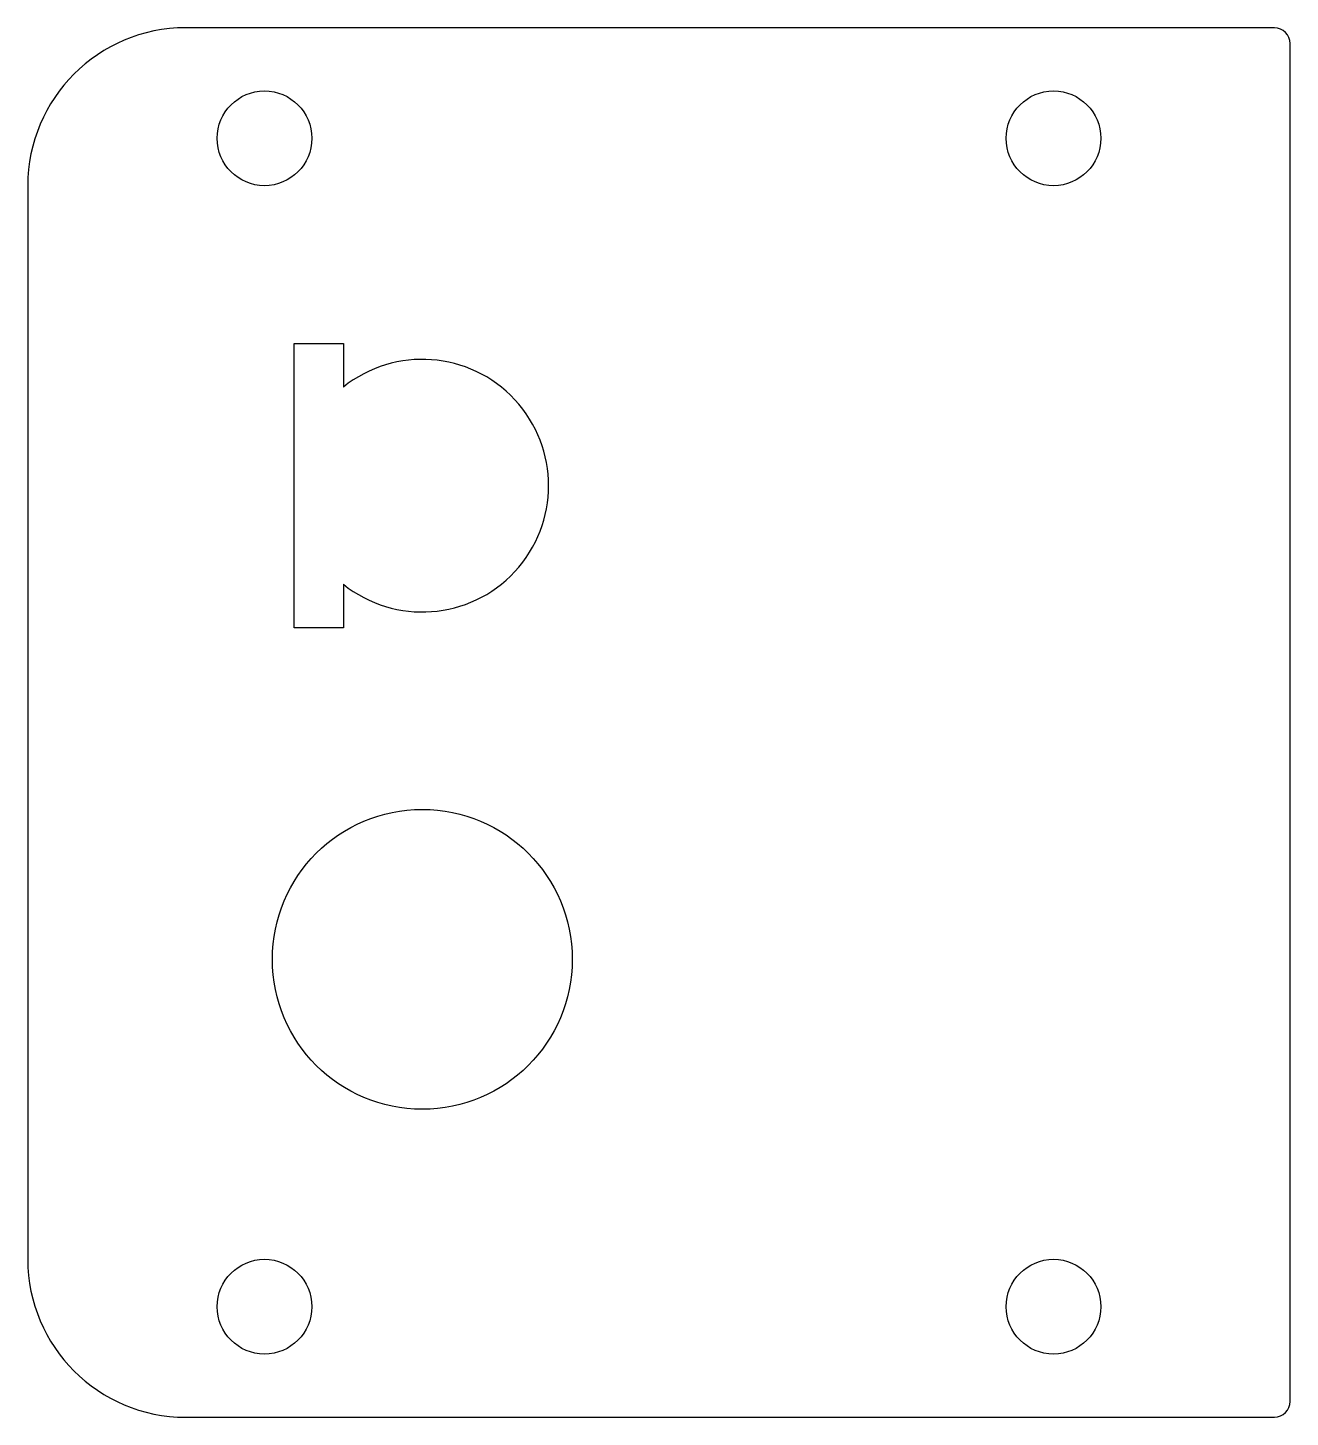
# Model space of a CAD drawing. Extents: x -25 to 55, y -59 to 29.
import ezdxf

# ---------------------------------------------------------------- set-up
doc = ezdxf.new("R2010")
doc.units = 0
doc.layers.add('b_BLDC_holder_part2_middle_1_001_', color=7, linetype='CONTINUOUS')

msp = doc.modelspace()

# ---------------------------------------------------------------- linework, layer by layer
at = {"layer": 'b_BLDC_holder_part2_middle_1_001_'}
for p, q in [((54, 29), (-15, 29)), ((-15, 29), (-15, 29, 10)), ((54, 29, 10), (-15, 29, 10)), ((54, 29), (-15, 29)), ((-15, 29), (-15, 29, 10)), ((54, 29, 10), (-15, 29, 10)), ((54, 29), (54, 29, 10)), ((54, 29), (54, 29, 10)), ((55, -58), (55, 28)), ((55, 28), (55, 28, 10)), ((55, -58, 10), (55, 28, 10)), ((55, -58), (55, 28)), ((55, 28), (55, 28, 10)), ((55, -58, 10), (55, 28, 10)), ((-7, 22), (-7, 22, 10)), ((-7, 22), (-7, 22, 10)), ((43, 22), (43, 22, 10)), ((43, 22), (43, 22, 10)), ((-25, 19), (-25, -49)), ((-25, 19), (-25, 19, 10)), ((-25, 19, 10), (-25, -49, 10)), ((-25, 19), (-25, -49)), ((-25, 19), (-25, 19, 10)), ((-25, 19, 10), (-25, -49, 10)), ((-8.125, -9), (-8.125, 9)), ((-8.125, 9), (-5, 9)), ((-8.125, -9, 10), (-8.125, 9, 10)), ((-8.125, 9, 10), (-5, 9, 10)), ((-8.125, 9), (-8.125, 9, 10)), ((-8.125, -9), (-8.125, 9)), ((-8.125, -9, 10), (-8.125, 9, 10)), ((-8.125, 9), (-8.125, 9, 10)), ((-8.125, 9), (-5, 9)), ((-8.125, 9, 10), (-5, 9, 10)), ((-5, 9), (-5, 6.245)), ((-5, 9, 10), (-5, 6.245, 10)), ((-5, 9), (-5, 9, 10)), ((-5, 9), (-5, 9, 10)), ((-5, 9), (-5, 6.245)), ((-5, 9, 10), (-5, 6.245, 10)), ((-5, 6.245), (-5, 6.245, 10)), ((-5, 6.245), (-5, 6.245, 10)), ((-5, -6.245), (-5, -9)), ((-5, -6.245, 10), (-5, -9, 10)), ((-5, -6.245), (-5, -6.245, 10)), ((-5, -6.245), (-5, -9)), ((-5, -6.245, 10), (-5, -9, 10)), ((-5, -6.245), (-5, -6.245, 10)), ((-5, -9), (-8.125, -9)), ((-5, -9, 10), (-8.125, -9, 10)), ((-8.125, -9), (-8.125, -9, 10)), ((-5, -9), (-8.125, -9)), ((-5, -9, 10), (-8.125, -9, 10)), ((-8.125, -9), (-8.125, -9, 10)), ((-5, -9), (-5, -9, 10)), ((-5, -9), (-5, -9, 10)), ((9.5, -30), (9.5, -30, 10)), ((9.5, -30), (9.5, -30, 10)), ((-25, -49), (-25, -49, 10)), ((-25, -49), (-25, -49, 10)), ((-7, -52), (-7, -52, 10)), ((-7, -52), (-7, -52, 10)), ((43, -52), (43, -52, 10)), ((43, -52), (43, -52, 10)), ((55, -58), (55, -58, 10)), ((55, -58), (55, -58, 10)), ((-15, -59), (54, -59)), ((-15, -59, 10), (54, -59, 10)), ((-15, -59), (-15, -59, 10)), ((-15, -59), (54, -59)), ((-15, -59), (-15, -59, 10)), ((-15, -59, 10), (54, -59, 10)), ((54, -59), (54, -59, 10)), ((54, -59), (54, -59, 10))]:
    msp.add_line(p, q, dxfattribs=at)
for centre, radius in [((-10, 22), 3), ((-10, 22), 3), ((-10, 22), 3), ((-10, 22), 3), ((40, 22), 3), ((40, 22), 3), ((40, 22), 3), ((40, 22), 3), ((0, -30), 9.5), ((0, -30), 9.5), ((0, -30), 9.5), ((0, -30), 9.5), ((-10, -52), 3), ((-10, -52), 3), ((-10, -52), 3), ((-10, -52), 3), ((40, -52), 3), ((40, -52), 3), ((40, -52), 3), ((40, -52), 3)]:
    msp.add_circle(centre, radius, dxfattribs=at)
for centre, radius, start, end in [((-15, 19), 10, 90, 180), ((-15, 19), 10, 90, 180), ((-15, 19, 10), 10, 90, 180), ((-15, 19, 10), 10, 90, 180), ((54, 28), 1, 0, 90), ((54, 28), 1, 0, 90), ((54, 28, 10), 1, 0, 90), ((54, 28, 10), 1, 0, 90), ((0, 0), 8, -128.682, 128.682), ((0, 0, 10), 8, -128.682, 128.682), ((0, 0), 8, -128.682, 128.682), ((0, 0, 10), 8, -128.682, 128.682), ((-15, -49), 10, 180, -90), ((-15, -49, 10), 10, 180, -90), ((-15, -49), 10, 180, -90), ((-15, -49, 10), 10, 180, -90), ((54, -58), 1, -90, 0), ((54, -58, 10), 1, -90, 0), ((54, -58), 1, -90, 0), ((54, -58, 10), 1, -90, 0)]:
    msp.add_arc(centre, radius, start, end, dxfattribs=at)

doc.saveas('drawing.dxf')
